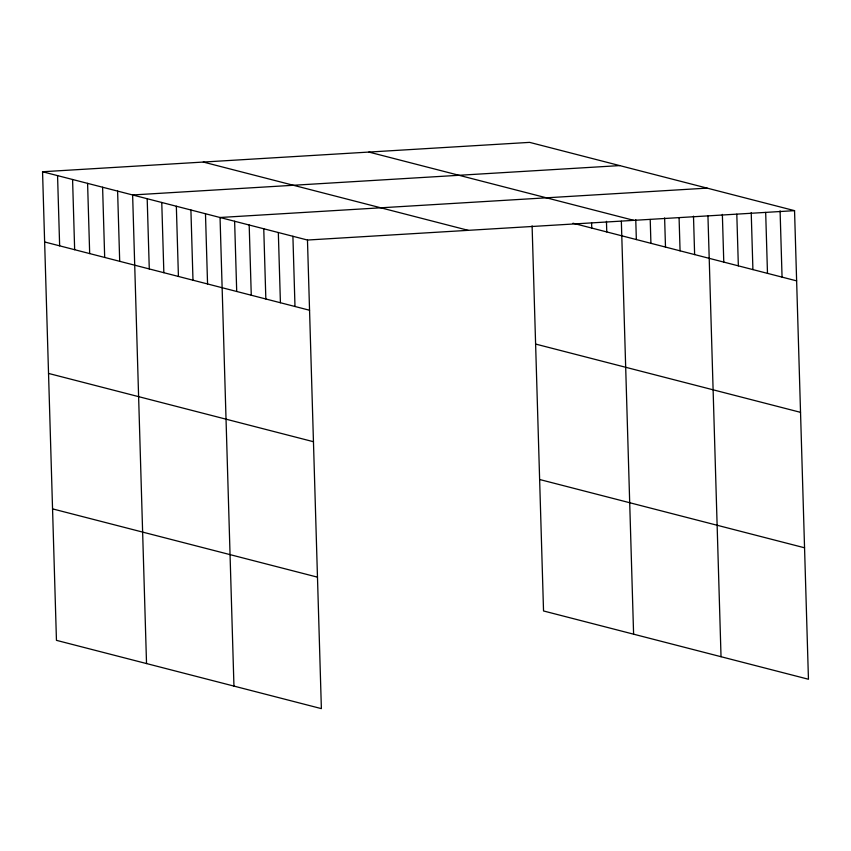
<?xml version="1.0" encoding="UTF-8"?>
<svg xmlns="http://www.w3.org/2000/svg" width="851" height="851" viewBox="0 0 851 851"><rect width="100%" height="100%" fill="white"/><g stroke="black" fill="none" stroke-linecap="round" stroke-linejoin="round"><path stroke-width="1.28" d="M42.55 171.753L307.466 240.035L321.38 708.628L56.453 640.346L42.55 171.753L529.62 142.372L794.547 210.654L808.45 679.247L543.534 610.965L532.098 225.866M619.698 165.594L132.628 194.964L146.532 663.557M707.117 188.124L220.047 217.494L233.951 686.097M307.466 240.035L794.547 210.654M368.887 152.063L633.814 220.345M572.989 223.228L796.632 280.873M203.283 162.052L468.21 230.334M535.609 344.059L800.525 412.341M44.635 241.971L309.551 310.253M539.63 479.507L804.546 547.789M48.539 373.429L313.455 441.712M52.56 508.877L317.476 577.159M780.09 210.878L782.058 277.118M765.677 212.42L767.485 273.362M751.22 212.633L752.912 269.607M736.806 214.186L738.349 265.852M722.361 214.399L723.775 262.097M707.947 215.941L721.031 656.717M693.491 216.165L694.629 254.587M679.077 217.707L680.066 250.832M664.62 217.93L665.493 247.077M650.217 219.473L650.919 243.322M635.761 219.686L636.346 239.567M621.347 221.239L633.601 634.186M606.455 221.334L606.763 231.94M591.594 222.771L591.753 228.068M292.904 236.28L294.989 306.498M278.33 232.514L280.415 302.733M263.757 228.759L265.842 298.978M249.183 225.004L251.268 295.223M234.621 221.249L236.706 291.467M205.474 213.739L207.559 283.957M190.911 209.984L192.986 280.202M176.338 206.229L178.423 276.447M161.764 202.474L163.849 272.692M147.191 198.719L149.276 268.937M117.608 191.092L119.693 261.31M102.599 187.231L104.684 257.449M87.589 183.359L89.674 253.577M72.58 179.487L74.654 249.705M57.56 175.614L59.644 245.833"/></g></svg>
